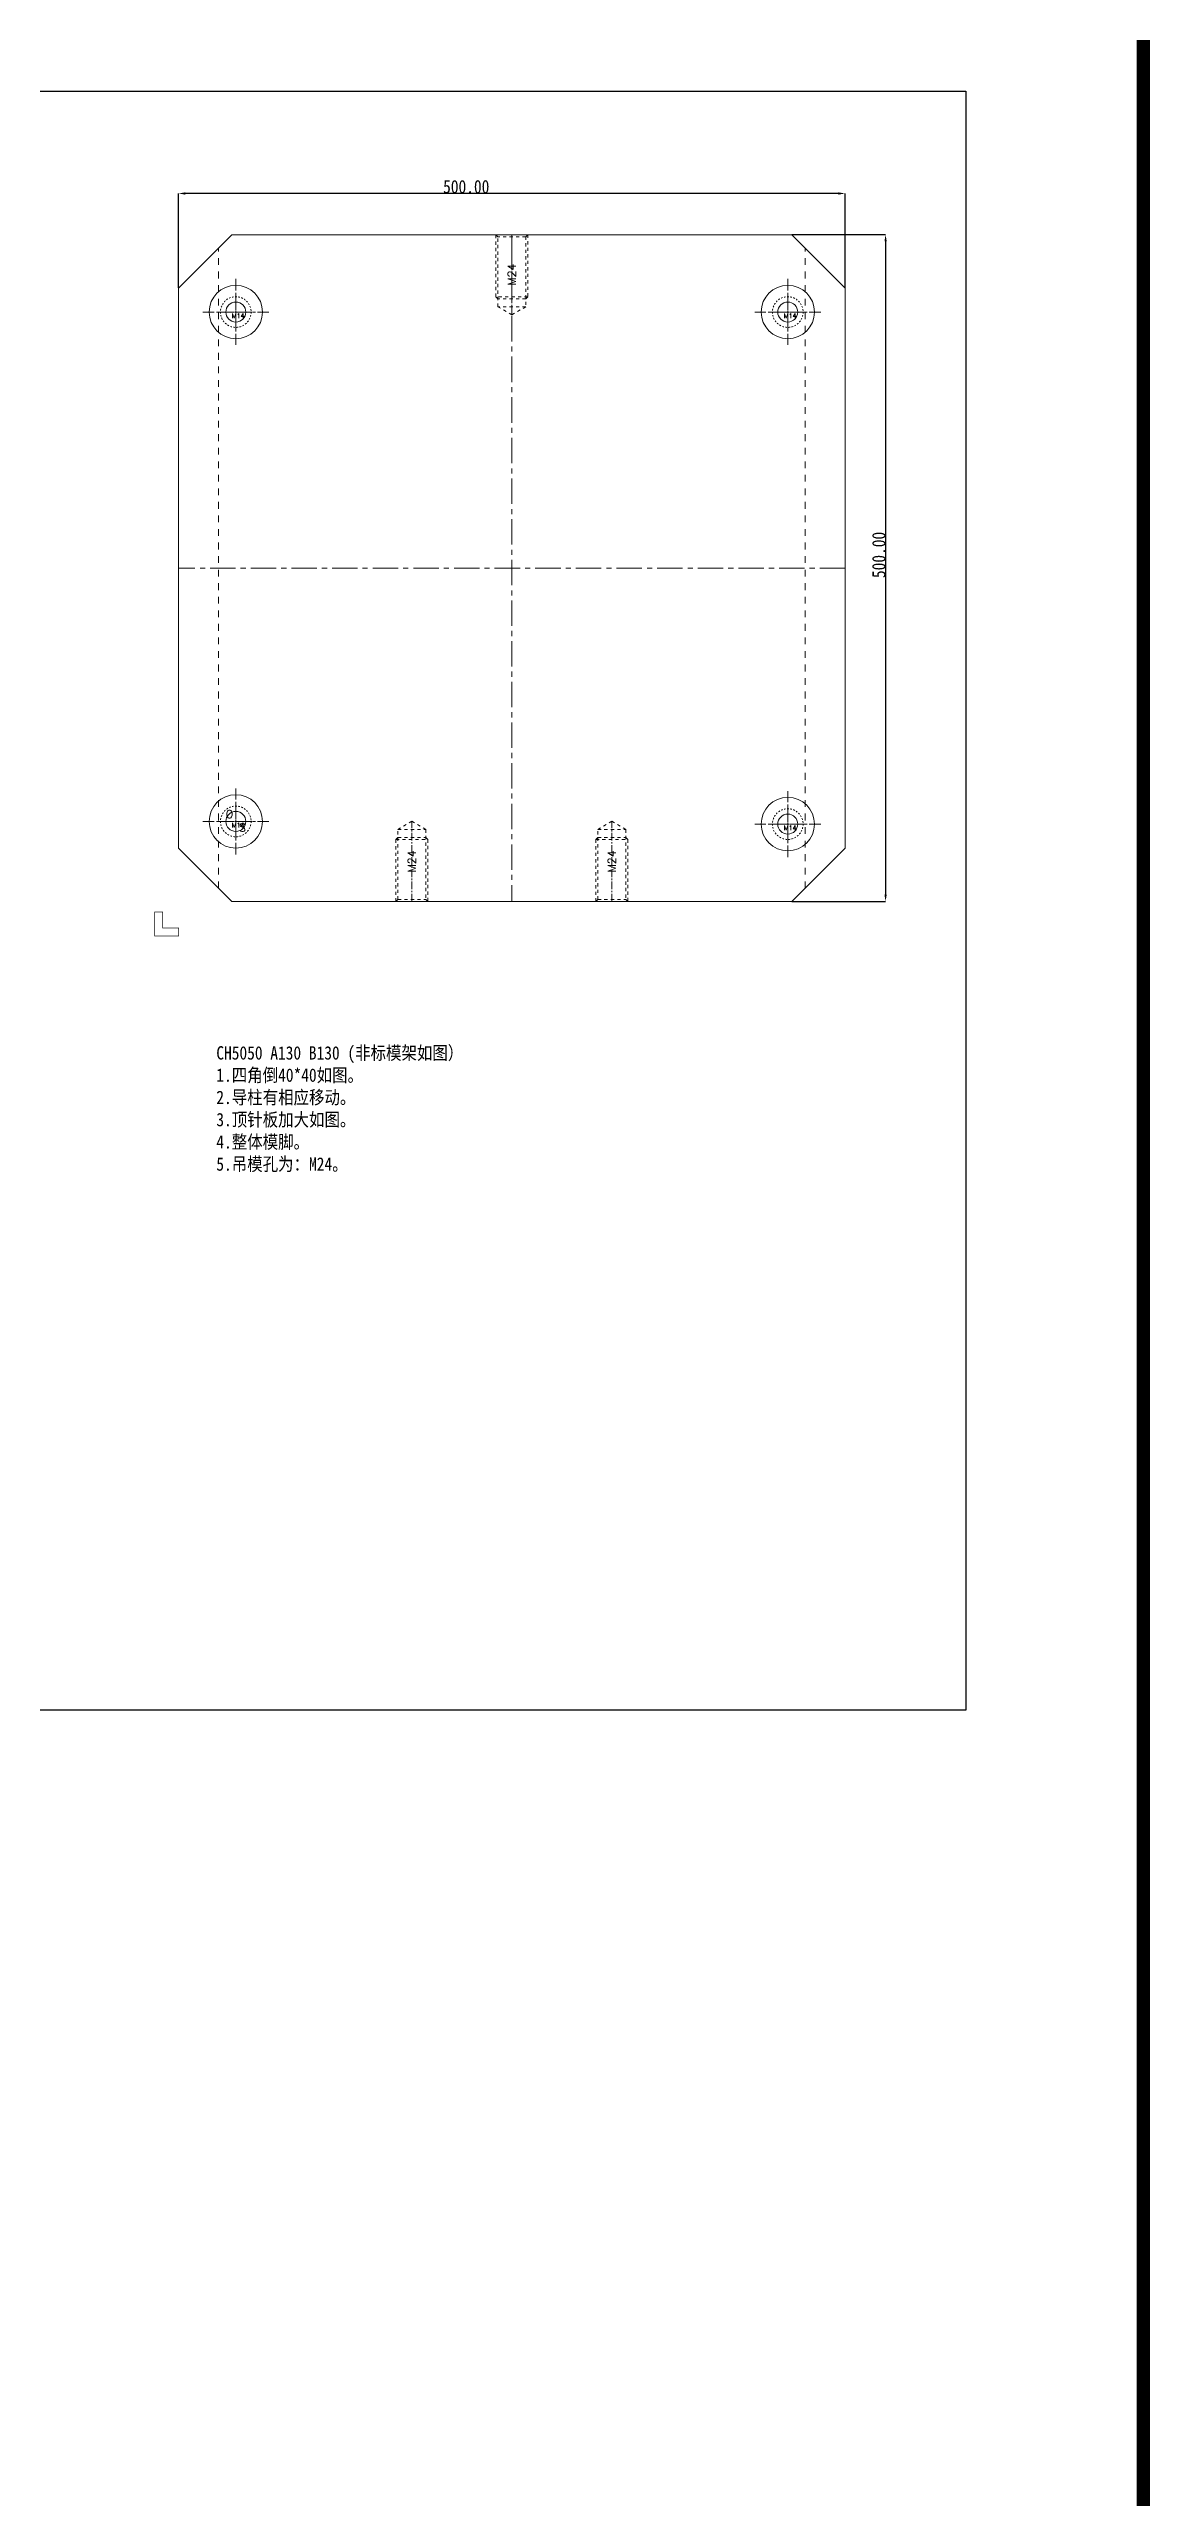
# Model space of a CAD drawing. Header units: millimetres. Extents: x 2667 to 4588, y -8940 to -2822.
# Drawn here: x 3762 to 4588, y -5990 to -4155 of the extents above; entities that cross this region are included whole.
import ezdxf
from ezdxf.enums import TextEntityAlignment as Align

# ---------------------------------------------------------------- set-up
doc = ezdxf.new("R2010")
doc.units = ezdxf.units.MM
doc.header["$LTSCALE"] = 16.335
doc.header["$PDMODE"] = 3
doc.header["$PDSIZE"] = 8
doc.linetypes.add('CENTER', pattern=[0.6, 0.375, -0.075, 0.075, -0.075])
doc.linetypes.add('HIDDEN', pattern=[0.2, 0.1, -0.1])
doc.layers.get('0').update_dxf_attribs({"linetype": 'CONTINUOUS'})
doc.layers.get('Defpoints').update_dxf_attribs({"linetype": 'CONTINUOUS'})
doc.layers.add('moldbase', color=7, linetype='CONTINUOUS', lineweight=20)
doc.layers.add('screw', color=33, linetype='CONTINUOUS', lineweight=13)
doc.styles.add('ROMANC', font='romanc.shx', dxfattribs={"bigfont": 'gbcbig.shx'})
doc.styles.get("Standard").update_dxf_attribs({"font": 'txt', "width": 0.85})
doc.styles.add('TXT', font='txt.shx', dxfattribs={"bigfont": 'gbcbig.shx'})
doc.dimstyles.new('mold', dxfattribs={"dimtxt": 10, "dimasz": 5, "dimexe": 0, "dimexo": 0, "dimgap": 0, "dimtad": 1, "dimzin": 1, "dimdsep": 46, "dimtxsty": 'Standard', "dimcen": 0, "dimclrd": 4, "dimclre": 4, "dimclrt": 6, "dimazin": 0, "dimtfac": 1, "dimtofl": 0, "dimtmove": 0, "dimatfit": 3, "dimfxl": 0, "dimarcsym": 0})

# ---------------------------------------------------------------- blocks, each defined once
blk = doc.blocks.new('01')
at = {"layer": 'moldbase'}
for p, q in [((2777.5, 3033.5), (2737.5, 2993.5)), ((3197.5, 3033.5), (2777.5, 3033.5)), ((3197.5, 3033.5), (3237.5, 2993.5)), ((3487.5, 2993.5), (3527.5, 3033.5)), ((3947.5, 3033.5), (3527.5, 3033.5)), ((3947.5, 3033.5), (3987.5, 2993.5)), ((2737.5, 2993.5), (2737.5, 2573.5)), ((3237.5, 2993.5), (3237.5, 2573.5)), ((3487.5, 2993.5), (3487.5, 2573.5)), ((3987.5, 2993.5), (3987.5, 2573.5)), ((2737.5, 2573.5), (2777.5, 2533.5)), ((3197.5, 2533.5), (3237.5, 2573.5)), ((3527.5, 2533.5), (3487.5, 2573.5)), ((3987.5, 2573.5), (3947.5, 2533.5)), ((3197.5, 2533.5), (2777.5, 2533.5)), ((3947.5, 2533.5), (3527.5, 2533.5))]:
    blk.add_line(p, q, dxfattribs=at)
at = {"layer": 'moldbase', "color": 8, "linetype": 'HIDDEN', "ltscale": 0.373186}
for p, q in [((2821.5, 3033.5), (2825.5, 3029.5)), ((2831.5, 3033.5), (2827.5, 3029.5)), ((3143.5, 3033.5), (3147.5, 3029.5)), ((3153.5, 3033.5), (3149.5, 3029.5)), ((2825.5, 2537.5), (2821.5, 2533.5)), ((2827.5, 2537.5), (2831.5, 2533.5)), ((3147.5, 2537.5), (3143.5, 2533.5)), ((3149.5, 2537.5), (3153.5, 2533.5))]:
    blk.add_line(p, q, dxfattribs=at)
at = {"layer": 'moldbase', "color": 8, "linetype": 'HIDDEN', "ltscale": 3.109887}
for p, q in [((2825.5, 3029.5), (2825.5, 2537.5)), ((2827.5, 3029.5), (2827.5, 2537.5)), ((3147.5, 3029.5), (3147.5, 2537.5)), ((3149.5, 3029.5), (3149.5, 2537.5)), ((2767.5, 3023.5), (2767.5, 2543.5)), ((3207.5, 3023.5), (3207.5, 2543.5)), ((3517.5, 2543.5), (3517.5, 3023.5)), ((3957.5, 2543.5), (3957.5, 3023.5))]:
    blk.add_line(p, q, dxfattribs=at)
at = {"layer": 'moldbase', "color": 1, "linetype": 'CENTER', "ltscale": 0.55978}
for p, q in [((2840.5, 3030.4), (2840.5, 3010.6)), ((3134.5, 3030.4), (3134.5, 3010.6)), ((2850.4, 3020.5), (2830.6, 3020.5)), ((3124.6, 3020.5), (3144.4, 3020.5)), ((2840.5, 2536.6), (2840.5, 2556.4)), ((3134.5, 2536.6), (3134.5, 2556.4)), ((2850.4, 2546.5), (2830.6, 2546.5)), ((3124.6, 2546.5), (3144.4, 2546.5))]:
    blk.add_line(p, q, dxfattribs=at)
at = {"layer": 'moldbase', "color": 1, "linetype": 'CENTER', "ltscale": 3.109887}
for p, q in [((2987.5, 3033.5), (2987.5, 2533.5)), ((3737.5, 3033.5), (3737.5, 2533.5)), ((3237.5, 2783.5), (2737.5, 2783.5)), ((3987.5, 2783.5), (3487.5, 2783.5))]:
    blk.add_line(p, q, dxfattribs=at)
at = {"layer": 'moldbase', "color": 1, "linetype": 'CENTER', "ltscale": 1.08846}
for p, q in [((2859.5, 3019.8), (2859.5, 2981.3)), ((3115.5, 3019.8), (3115.5, 2981.3)), ((2878.7, 3000.5), (2840.2, 3000.5)), ((3096.2, 3000.5), (3134.7, 3000.5)), ((2859.5, 2547.3), (2859.5, 2585.8)), ((3115.5, 2547.3), (3115.5, 2585.8)), ((2878.7, 2566.5), (2840.2, 2566.5)), ((3096.2, 2566.5), (3134.7, 2566.5))]:
    blk.add_line(p, q, dxfattribs=at)
at = {"layer": 'moldbase', "color": 1, "linetype": 'CENTER', "ltscale": 1.710438}
for p, q in [((2780.5, 3005.8), (2780.5, 2945.3)), ((3194.5, 3005.8), (3194.5, 2945.3)), ((2810.7, 2975.5), (2750.2, 2975.5)), ((3164.2, 2975.5), (3224.7, 2975.5)), ((2780.5, 2561.3), (2780.5, 2621.8)), ((3194.5, 2563.3), (3194.5, 2623.8)), ((2810.7, 2591.5), (2750.2, 2591.5)), ((3164.2, 2593.5), (3224.7, 2593.5))]:
    blk.add_line(p, q, dxfattribs=at)
at = {"layer": 'moldbase', "color": 1, "linetype": 'CENTER', "ltscale": 1.399449}
for p, q in [((3530.5, 3000.3), (3530.5, 2950.8)), ((3944.5, 3000.3), (3944.5, 2950.8)), ((3505.7, 2975.5), (3555.2, 2975.5)), ((3969.2, 2975.5), (3919.7, 2975.5)), ((3530.5, 2568.8), (3530.5, 2618.3)), ((3944.5, 2566.8), (3944.5, 2616.3)), ((3505.7, 2593.5), (3555.2, 2593.5)), ((3969.2, 2591.5), (3919.7, 2591.5))]:
    blk.add_line(p, q, dxfattribs=at)
at = {"layer": 'moldbase', "color": 1, "linetype": 'CENTER', "ltscale": 0.746373}
for p, q in [((2782.5, 2924.7), (2782.5, 2898.3)), ((3192.5, 2924.7), (3192.5, 2898.3)), ((2795.7, 2911.5), (2769.3, 2911.5)), ((3179.3, 2911.5), (3205.7, 2911.5)), ((2782.5, 2770.3), (2782.5, 2796.7)), ((3192.5, 2770.3), (3192.5, 2796.7)), ((2769.3, 2783.5), (2795.7, 2783.5)), ((3179.3, 2783.5), (3205.7, 2783.5)), ((2782.5, 2642.3), (2782.5, 2668.7)), ((3192.5, 2642.3), (3192.5, 2668.7)), ((2795.7, 2655.5), (2769.3, 2655.5)), ((3179.3, 2655.5), (3205.7, 2655.5))]:
    blk.add_line(p, q, dxfattribs=at)
at = {"layer": 'moldbase', "const_width": 0.5}
for points in [[(3237.5, 2513.5), (3249.5, 2513.5), (3249.5, 2525.5), (3255.5, 2525.5), (3255.5, 2507.5), (3237.5, 2507.5), (3237.5, 2513.5)], [(3487.5, 2513.5), (3475.5, 2513.5), (3475.5, 2525.5), (3469.5, 2525.5), (3469.5, 2507.5), (3487.5, 2507.5), (3487.5, 2513.5)]]:
    blk.add_lwpolyline(points, dxfattribs=at)
at = {"layer": 'moldbase', "color": 8, "linetype": 'HIDDEN', "ltscale": 0.746373}
for centre, radius in [((2840.5, 3020.5), 9), ((3134.5, 3020.5), 9), ((2840.5, 3020.5), 6), ((2840.5, 3020.5), 5.25), ((3134.5, 3020.5), 6), ((3134.5, 3020.5), 5.25), ((2840.5, 2546.5), 9), ((2840.5, 2546.5), 6), ((3134.5, 2546.5), 9), ((3134.5, 2546.5), 6), ((2840.5, 2546.5), 5.25), ((3134.5, 2546.5), 5.25)]:
    blk.add_circle(centre, radius, dxfattribs=at)
at = {"layer": 'moldbase', "color": 8, "linetype": 'HIDDEN', "ltscale": 1.08846}
for centre in [(2859.5, 3000.5), (3115.5, 3000.5), (2859.5, 2566.5), (3115.5, 2566.5)]:
    blk.add_circle(centre, 17.5, dxfattribs=at)
at = {"layer": 'moldbase'}
for centre, radius in [((2859.5, 3000.5), 15), ((3115.5, 3000.5), 15), ((2780.5, 2975.5), 27.5), ((2780.5, 2975.5), 20), ((3194.5, 2975.5), 27.5), ((3194.5, 2975.5), 20), ((3530.5, 2975.5), 20), ((3944.5, 2975.5), 20), ((2780.5, 2591.5), 27.5), ((2780.5, 2591.5), 20), ((3194.5, 2593.5), 27.5), ((3194.5, 2593.5), 20), ((3530.5, 2593.5), 20), ((3944.5, 2591.5), 20), ((2859.5, 2566.5), 15), ((3115.5, 2566.5), 15)]:
    blk.add_circle(centre, radius, dxfattribs=at)
at = {"layer": 'moldbase', "color": 8, "linetype": 'HIDDEN', "ltscale": 0.995164}
for centre, radius in [((2782.5, 2911.5), 12), ((2782.5, 2911.5), 8), ((3192.5, 2911.5), 12), ((3192.5, 2911.5), 8), ((2782.5, 2911.5), 7), ((3192.5, 2911.5), 7), ((2782.5, 2783.5), 12), ((2782.5, 2783.5), 8), ((2782.5, 2783.5), 7), ((3192.5, 2783.5), 12), ((3192.5, 2783.5), 8), ((3192.5, 2783.5), 7), ((2782.5, 2655.5), 12), ((2782.5, 2655.5), 8), ((2782.5, 2655.5), 7), ((3192.5, 2655.5), 12), ((3192.5, 2655.5), 8), ((3192.5, 2655.5), 7)]:
    blk.add_circle(centre, radius, dxfattribs=at)
at = {"layer": 'screw', "color": 92, "linetype": 'HIDDEN', "ltscale": 1.492746}
for p, q in [((2975.5, 2987), (2975.5, 3033.5)), ((2999.5, 3033.5), (2999.5, 2987)), ((3725.5, 2987), (3725.5, 3033.5)), ((3749.5, 3033.5), (3749.5, 2987)), ((2977, 2985.5), (2975.5, 2987)), ((2999.5, 2987), (2975.5, 2987)), ((2998, 2985.5), (2977, 2985.5)), ((2999.5, 2987), (2998, 2985.5)), ((3727, 2985.5), (3725.5, 2987)), ((3749.5, 2987), (3725.5, 2987)), ((3748, 2985.5), (3727, 2985.5)), ((3749.5, 2987), (3748, 2985.5)), ((2900.5, 2580), (2902, 2581.5)), ((2900.5, 2533.5), (2900.5, 2580)), ((2900.5, 2580), (2924.5, 2580)), ((2902, 2581.5), (2923, 2581.5)), ((2923, 2581.5), (2924.5, 2580)), ((2924.5, 2580), (2924.5, 2533.5)), ((3050.5, 2580), (3052, 2581.5)), ((3050.5, 2533.5), (3050.5, 2580)), ((3050.5, 2580), (3074.5, 2580)), ((3052, 2581.5), (3073, 2581.5)), ((3073, 2581.5), (3074.5, 2580)), ((3074.5, 2580), (3074.5, 2533.5)), ((3650.5, 2580), (3652, 2581.5)), ((3650.5, 2533.5), (3650.5, 2580)), ((3650.5, 2580), (3674.5, 2580)), ((3652, 2581.5), (3673, 2581.5)), ((3673, 2581.5), (3674.5, 2580)), ((3674.5, 2580), (3674.5, 2533.5)), ((3800.5, 2580), (3802, 2581.5)), ((3800.5, 2533.5), (3800.5, 2580)), ((3800.5, 2580), (3824.5, 2580)), ((3802, 2581.5), (3823, 2581.5)), ((3823, 2581.5), (3824.5, 2580)), ((3824.5, 2580), (3824.5, 2533.5))]:
    blk.add_line(p, q, dxfattribs=at)
at = {"layer": 'screw', "color": 8, "linetype": 'HIDDEN', "ltscale": 1.492746}
for p, q in [((2977, 3032), (2975.5, 3033.5)), ((2998, 3032), (2977, 3032)), ((2977, 2979.5), (2977, 3032)), ((2999.5, 3033.5), (2998, 3032)), ((2998, 3032), (2998, 2979.5)), ((3727, 3032), (3725.5, 3033.5)), ((3748, 3032), (3727, 3032)), ((3727, 2979.5), (3727, 3032)), ((3749.5, 3033.5), (3748, 3032)), ((3748, 3032), (3748, 2979.5)), ((2987.5, 2973.4), (2977, 2979.5)), ((2998, 2979.5), (2977, 2979.5)), ((2998, 2979.5), (2987.5, 2973.4)), ((3737.5, 2973.4), (3727, 2979.5)), ((3748, 2979.5), (3727, 2979.5)), ((3748, 2979.5), (3737.5, 2973.4)), ((2902, 2587.5), (2912.5, 2593.6)), ((2912.5, 2593.6), (2923, 2587.5)), ((3052, 2587.5), (3062.5, 2593.6)), ((3062.5, 2593.6), (3073, 2587.5)), ((3652, 2587.5), (3662.5, 2593.6)), ((3662.5, 2593.6), (3673, 2587.5)), ((3802, 2587.5), (3812.5, 2593.6)), ((3812.5, 2593.6), (3823, 2587.5)), ((2902, 2535), (2902, 2587.5)), ((2902, 2587.5), (2923, 2587.5)), ((2923, 2587.5), (2923, 2535)), ((3052, 2535), (3052, 2587.5)), ((3052, 2587.5), (3073, 2587.5)), ((3073, 2587.5), (3073, 2535)), ((3652, 2535), (3652, 2587.5)), ((3652, 2587.5), (3673, 2587.5)), ((3673, 2587.5), (3673, 2535)), ((3802, 2535), (3802, 2587.5)), ((3802, 2587.5), (3823, 2587.5)), ((3823, 2587.5), (3823, 2535)), ((2900.5, 2533.5), (2902, 2535)), ((2902, 2535), (2923, 2535)), ((2923, 2535), (2924.5, 2533.5)), ((3050.5, 2533.5), (3052, 2535)), ((3052, 2535), (3073, 2535)), ((3073, 2535), (3074.5, 2533.5)), ((3650.5, 2533.5), (3652, 2535)), ((3652, 2535), (3673, 2535)), ((3673, 2535), (3674.5, 2533.5)), ((3800.5, 2533.5), (3802, 2535)), ((3802, 2535), (3823, 2535)), ((3823, 2535), (3824.5, 2533.5))]:
    blk.add_line(p, q, dxfattribs=at)
at = {"layer": 'screw', "color": 1, "linetype": 'CENTER', "ltscale": 0.932966}
for p, q in [((2987.5, 3033.5), (2987.5, 2973.4)), ((3737.5, 3033.5), (3737.5, 2973.4)), ((2912.5, 2533.5), (2912.5, 2593.6)), ((3062.5, 2533.5), (3062.5, 2593.6)), ((3662.5, 2533.5), (3662.5, 2593.6)), ((3812.5, 2533.5), (3812.5, 2593.6))]:
    blk.add_line(p, q, dxfattribs=at)
at = {"layer": 'moldbase', "style": 'ROMANC'}
for s, p in [('O', (3186.9, 2596)), ('S', (3196.9, 2585.9)), ('O', (3522.9, 2596)), ('S', (3532.9, 2585.9))]:
    blk.add_text(s, height=6, dxfattribs=at).set_placement(p)
at = {"layer": 'screw', "color": 6, "linetype": 'HIDDEN', "ltscale": 1.492746, "style": 'TXT'}
for p in [(2987.5, 3003.5), (3737.5, 3003.5), (2912.5, 2563.5), (3062.5, 2563.5), (3662.5, 2563.5), (3812.5, 2563.5)]:
    blk.add_text('M24', height=6, rotation=90, dxfattribs=at).set_placement(p, align=Align.MIDDLE)
blk = doc.blocks.new('screw_m14_i')
at = {"layer": 'screw', "color": 1, "linetype": 'CENTER', "ltscale": 0.715274}
for p, q in [((-12.65, 0), (12.65, 0)), ((0, -12.65), (0, 12.65))]:
    blk.add_line(p, q, dxfattribs=at)
at = {"layer": 'screw', "color": 8, "linetype": 'HIDDEN', "ltscale": 0.715274}
blk.add_circle((0, 0), 11.5, dxfattribs=at)
at = {"layer": 'screw', "color": 33}
blk.add_circle((0, 0), 7.5, dxfattribs=at)
at = {"layer": 'screw', "color": 6, "style": 'TXT'}
blk.add_text('M14', height=3.45, dxfattribs=at).set_placement((-2.99, -4.6))
blk = doc.blocks.new('*D381')
at = {"color": 4, "linetype": 'Continuous', "lineweight": -2}
for p, q in [((3859.6, -4333.8), (3859.6, -4262.9)), ((4354.6, -4262.9), (3864.6, -4262.9)), ((4359.6, -4333.8), (4359.6, -4262.9))]:
    blk.add_line(p, q, dxfattribs=at)
at = {"color": 4}
for points in [[(3864.6, -4262.1), (3864.6, -4263.8), (3859.6, -4262.9)], [(4354.6, -4262.1), (4354.6, -4263.8), (4359.6, -4262.9)]]:
    blk.add_solid(points, dxfattribs=at)
at = {"layer": 'Defpoints', "color": 0}
for p in [(3859.6, -4262.9), (3859.6, -4333.8), (4359.6, -4333.8)]:
    blk.add_point(p, dxfattribs=at)
at = {"color": 6, "insert": (4075.4, -4257.9), "char_height": 10, "attachment_point": 5}
blk.add_mtext('500.00', dxfattribs=at)
blk = doc.blocks.new('*D382')
at = {"color": 4, "linetype": 'Continuous', "lineweight": -2}
for p, q in [((4319.6, -4293.8), (4389.9, -4293.8)), ((4389.9, -4298.8), (4389.9, -4788.8)), ((4319.6, -4793.8), (4389.9, -4793.8))]:
    blk.add_line(p, q, dxfattribs=at)
at = {"color": 4}
for points in [[(4389.1, -4298.8), (4390.8, -4298.8), (4389.9, -4293.8)], [(4389.1, -4788.8), (4390.8, -4788.8), (4389.9, -4793.8)]]:
    blk.add_solid(points, dxfattribs=at)
at = {"layer": 'Defpoints', "color": 0}
for p in [(4319.6, -4293.8), (4319.6, -4793.8), (4389.9, -4793.8)]:
    blk.add_point(p, dxfattribs=at)
at = {"color": 6, "insert": (4384.9, -4534), "char_height": 10, "attachment_point": 5, "rotation": 90}
blk.add_mtext('500.00', dxfattribs=at)

msp = doc.modelspace()

# ---------------------------------------------------------------- linework, layer by layer
at = {"const_width": 10}
msp.add_lwpolyline([(2671.774, -2826.535), (4583.285, -2826.535), (4583.285, -8935.467), (2671.774, -8935.467)], close=True, dxfattribs=at)
msp.add_lwpolyline([(2945.077, -4186.25), (4450.065, -4186.25), (4450.065, -5400.412), (2945.077, -5400.412)], close=True)

# ---------------------------------------------------------------- block references
msp.add_blockref('01', (372.099, -7327.34))
at = {"layer": 'screw'}
for p in [(3902.564, -4351.833), (4316.564, -4351.833), (3902.564, -4733.833), (4316.564, -4735.833)]:
    msp.add_blockref('screw_m14_i', p, dxfattribs=at)

# ---------------------------------------------------------------- texts
at = {"insert": (3887.961, -4902.404), "char_height": 10, "width": 468.95383, "attachment_point": 1}
msp.add_mtext('{\\fSimSun|b0|i0|c0|p2;CH5\\fSimSun|b0|i0|c134|p2;0\\fSimSun|b0|i0|c0|p2;5\\fSimSun|b0|i0|c134|p2;0\\fSimSun|b0|i0|c0|p2; A1\\fSimSun|b0|i0|c134|p2;3\\fSimSun|b0|i0|c0|p2;0 B\\fSimSun|b0|i0|c134|p2;13\\fSimSun|b0|i0|c0|p2;0 \\fSimSun|b0|i0|c134|p2;(非标模架如图）\\fSimSun|b0|i0|c0|p2; \\P1.\\fSimSun|b0|i0|c134|p2;四角倒4\\fSimSun|b0|i0|c0|p2;0*\\fSimSun|b0|i0|c134|p2;4\\fSimSun|b0|i0|c0|p2;0\\fSimSun|b0|i0|c134|p2;如图。\\P\\fSimSun|b0|i0|c0|p2;2.\\fSimSun|b0|i0|c134|p2;导柱有相应移动。\\P3.顶针板加大如图。\\P4.整体模脚。\\P5.吊模孔为：M24。\\P  \\P\\P\\Ftxt|c134;\\C0;\\P    \\P\\P}    ', dxfattribs=at)

# ---------------------------------------------------------------- dimensions: what is measured, and where the dimension line sits
dim = msp.add_linear_dim(base=(3859.564, -4262.929), p1=(4359.564, -4333.833), p2=(3859.564, -4333.833), dimstyle='mold')
dim.commit()
dim.dimension.update_dxf_attribs({"geometry": '*D381', "text_midpoint": (4075.405, -4262.929), "dimtype": 160})
dim = msp.add_linear_dim(base=(4389.934, -4793.833), p1=(4319.564, -4293.833), p2=(4319.564, -4793.833), angle=90, dimstyle='mold')
dim.commit()
dim.dimension.update_dxf_attribs({"geometry": '*D382', "text_midpoint": (4389.934, -4533.99), "dimtype": 160})

doc.saveas('drawing.dxf')
